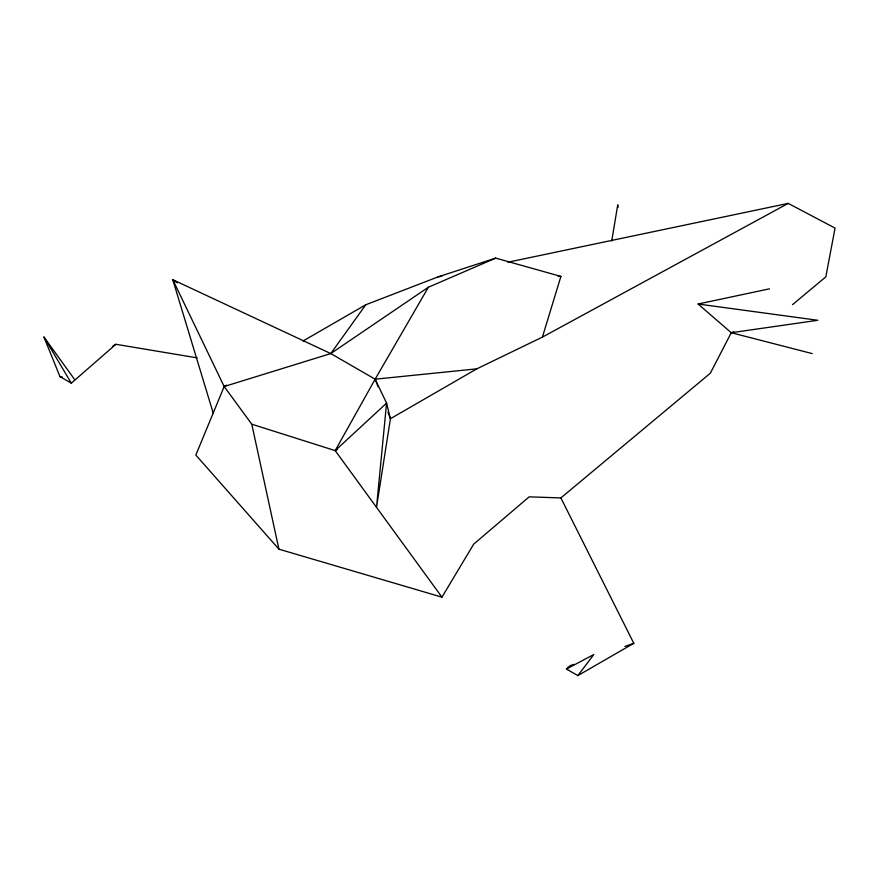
<?xml version="1.0" encoding="UTF-8"?>
<svg xmlns="http://www.w3.org/2000/svg" width="879" height="879" viewBox="0 0 879 879"><rect width="100%" height="100%" fill="white"/><g stroke="black" fill="none" stroke-linecap="round" stroke-linejoin="round"><path stroke-width="1.32" d="M611.751 240.945L617.75 204.785L618.113 207.477M213.201 413.053L172.789 279.698L330.768 353.567L375.135 379.19L386.573 403.12L376.509 507.326L390.43 418.723L476.781 368.861L542.409 337.107L560.912 276.413L495.701 258.118L438.072 276.874L365.774 304.771L303.079 340.975M226.518 385.167L224.167 386.529L195.83 455.058L278.918 549.177L441.95 597.16L473.704 544.123L529.18 496.844L560.879 497.921L710.342 373.212L731.251 332.723L733.855 331.866M441.95 597.16L335.185 450.619L375.135 379.19L428.37 287.246L495.701 258.118M177.272 282.851L172.789 279.698L224.167 386.529L330.768 353.567L365.774 304.771M577.844 675.61L593.83 654.514L566.461 669.04L577.844 675.61L633.803 643.307L560.879 497.921M74.847 379.827L43.95 337.042L59.937 376.597L71.32 383.167L115.896 344.293L197.127 357.874M566.461 669.04L569.999 665.7L573.822 664.359M224.167 386.529L251.779 424.194L335.185 450.619L386.573 403.12L390.43 418.723L387.969 412.35M792.484 304.672L825.831 276.841L835.05 228.1L788.232 203.39L507.831 262.228M330.768 353.567L428.37 287.246M112.391 346.315L115.896 344.293M335.185 450.619L337.536 449.257M542.409 337.107L788.232 203.39M624.87 646.439L633.803 643.307M812.207 353.589L731.251 332.723L698.08 304.013L769.455 288.839M438.072 276.874L442.093 276.028M731.251 332.723L817.822 320.286L698.08 304.013M476.781 368.861L375.135 379.19L378.091 386.837M558.187 276.424L560.912 276.413M59.937 376.597L62.42 377.135M43.95 337.042L71.32 383.167M251.779 424.194L278.918 549.177"/></g></svg>
